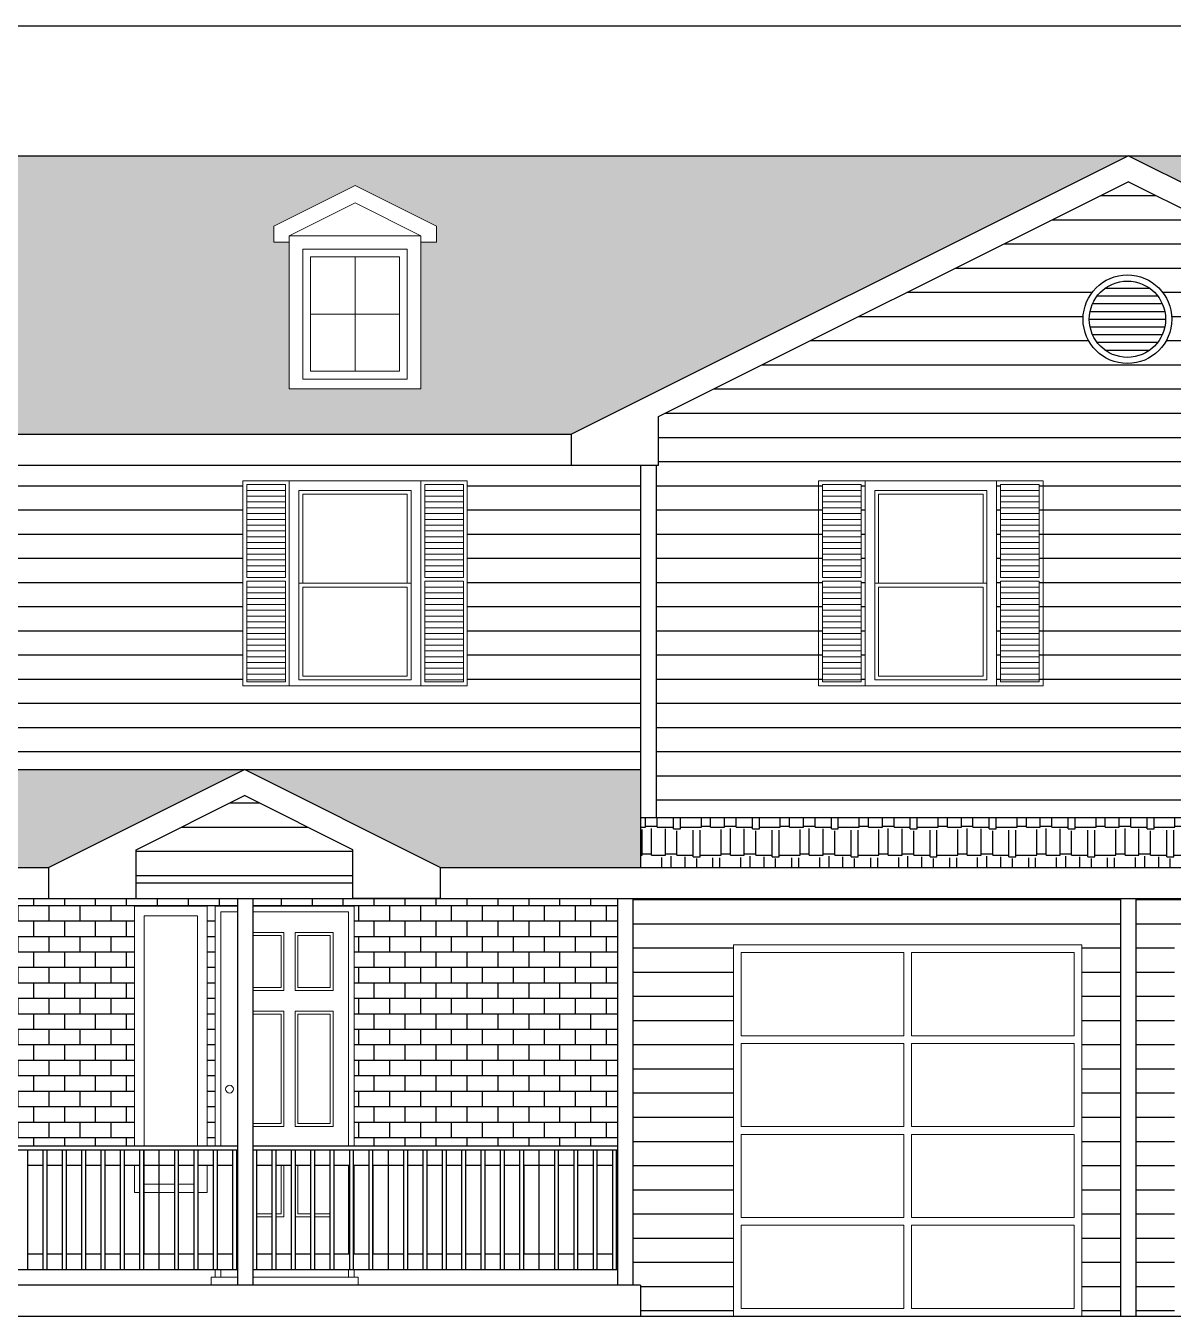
# Model space of a CAD drawing. Header units: inches. Extents: x 26998 to 46838, y -509 to 4343.
# Drawn here: x 35586.9 to 35883.4, y 3394.9 to 3728.5 of the extents above; entities that cross this region are included whole.
import ezdxf

# ---------------------------------------------------------------- set-up
doc = ezdxf.new("R2010")
doc.units = ezdxf.units.IN
doc.header["$LTSCALE"] = 0.5
doc.header["$MEASUREMENT"] = 0
doc.linetypes.add('DASHED', pattern=[0.75, 0.5, -0.25])
doc.layers.add('A-Glaz', color=51, linetype='Continuous', lineweight=25)
doc.layers.add('BUILT-INS', color=13, linetype='Continuous')
doc.layers.add('Title Block', color=7, linetype='Continuous')
pattern_1 = [(180, (23470.096, 2290.0694), (-4e-16, -6.25), [])]
pattern_2 = [(180, (26428.937, 2797.0696), (-4e-16, -6.25), [])]

msp = doc.modelspace()

# ---------------------------------------------------------------- hatches: boundary and pattern name
h = msp.add_hatch()
h.set_pattern_fill('AR-RSHKE', color=15, scale=0.6)
h.set_pattern_definition([(0, (22722.966, 2865.294), (15.3, 7.2), [3.6, -3, 4.2, -1.8, 5.4, -2.4]), (0, (22726.566, 2865.594), (15.3, 7.2), [3, -11.4, 2.4, -3.6]), (0, (22733.766, 2864.844), (15.3, 7.2), [1.8, -18.6]), (90, (22722.966, 2865.294), (-5.1, 7.2), [6.9, -21.9]), (90, (22726.566, 2865.294), (-5.1, 7.2), [6.75, -22.05]), (90, (22729.566, 2865.294), (-5.1, 7.2), [6.3, -22.5]), (90, (22733.766, 2864.844), (-5.1, 7.2), [6.9, -21.9]), (90, (22735.566, 2864.844), (-5.1, 7.2), [6.9, -21.9]), (90, (22740.966, 2865.294), (-5.1, 7.2), [6.6, -22.2])])
h.paths.add_polyline_path([(35871.7883979, 3694.8717102), (35340.9883979, 3694.8717102), (35340.9883979, 3622.8717102), (35727.7883979, 3622.8717102)])
h.paths.add_polyline_path([(35532.9883979, 3672.4993936), (35528.9883979, 3672.4993936), (35528.9883979, 3676.6736059), (35549.9883979, 3687.1736059), (35570.9883979, 3676.6736059), (35570.9883979, 3672.4993936), (35566.9883979, 3672.4993936), (35566.9883979, 3634.6565071), (35532.9883979, 3634.6565071)], flags=16)
h.paths.add_polyline_path([(35536.4883979, 3670.7014699), (35563.4883979, 3670.7014699), (35563.4883979, 3637.1565071), (35536.4883979, 3637.1565071)], flags=0)
h.paths.add_polyline_path([(35538.4883979, 3668.7014699), (35561.4883979, 3668.7014699), (35561.4883979, 3639.1565071), (35538.4883979, 3639.1565071)], flags=0)
h.paths.add_polyline_path([(35448.9883979, 3672.4993936), (35444.9883979, 3672.4993936), (35444.9883979, 3634.6565071), (35410.9883979, 3634.6565071), (35410.9883979, 3672.4993936), (35406.9883979, 3672.4993936), (35406.9883979, 3676.6736059), (35427.9883979, 3687.1736059), (35448.9883979, 3676.6736059)], flags=16)
h.paths.add_polyline_path([(35441.4883979, 3637.1565071), (35414.4883979, 3637.1565071), (35414.4883979, 3670.7014699), (35441.4883979, 3670.7014699)], flags=0)
h.paths.add_polyline_path([(35439.4883979, 3639.1565071), (35416.4883979, 3639.1565071), (35416.4883979, 3668.7014699), (35439.4883979, 3668.7014699)], flags=0)
h.paths.add_polyline_path([(35650.9883979, 3672.4993936), (35650.9883979, 3676.6736059), (35671.9883979, 3687.1736059), (35692.9883979, 3676.6736059), (35692.9883979, 3672.4993936), (35688.9883979, 3672.4993936), (35688.9883979, 3634.6565071), (35654.9883979, 3634.6565071), (35654.9883979, 3672.4993936)], flags=16)
h.paths.add_polyline_path([(35658.4883979, 3670.7014699), (35685.4883979, 3670.7014699), (35685.4883979, 3637.1565071), (35658.4883979, 3637.1565071)], flags=0)
h.paths.add_polyline_path([(35660.4883979, 3668.7014699), (35683.4883979, 3668.7014699), (35683.4883979, 3639.1565071), (35660.4883979, 3639.1565071)], flags=0)
h.paths.add_polyline_path([(36001.7883979, 3694.8717102), (35871.7883979, 3694.8717102), (36001.7883979, 3629.8717102)])
h = msp.add_hatch()
h.set_pattern_fill('ANSI31', color=256, scale=16, angle=135)
h.set_pattern_definition([(180, (22797.3385, -2907.3527), (-2e-16, -2), [])])
h.paths.add_polyline_path([(35881.4444193, 3652.6109594, 1), (35861.735055, 3652.6109594, 1)])
h = msp.add_hatch()
h.set_pattern_fill('AR-RSHKE', color=15, scale=0.6)
h.set_pattern_definition([(0, (23470.096, 2290.0694), (15.3, 7.2), [3.6, -3, 4.2, -1.8, 5.4, -2.4]), (0, (23473.696, 2290.3694), (15.3, 7.2), [3, -11.4, 2.4, -3.6]), (0, (23480.896, 2289.6194), (15.3, 7.2), [1.8, -18.6]), (90, (23470.096, 2290.0694), (-5.1, 7.2), [6.9, -21.9]), (90, (23473.696, 2290.0694), (-5.1, 7.2), [6.75, -22.05]), (90, (23476.696, 2290.0694), (-5.1, 7.2), [6.3, -22.5]), (90, (23480.896, 2289.6194), (-5.1, 7.2), [6.9, -21.9]), (90, (23482.696, 2289.6194), (-5.1, 7.2), [6.9, -21.9]), (90, (23488.096, 2290.0694), (-5.1, 7.2), [6.6, -22.2])])
h.paths.add_polyline_path([(35643.3883979, 3536.1789126), (35344.9883979, 3536.1789126), (35344.9883979, 3510.8717102), (35592.7739932, 3510.8717102)])
h.paths.add_polyline_path([(35745.7883979, 3536.1789126), (35643.3883979, 3536.1789126), (35694.0028026, 3510.8717102), (35745.7883979, 3510.8717102), (35745.7883979, 3523.8053347)])
h = msp.add_hatch()
h.set_pattern_fill('AR-RSHKE', color=15, scale=0.6)
h.set_pattern_definition([(0, (22723.166, 2290.0694), (15.3, 7.2), [3.6, -3, 4.2, -1.8, 5.4, -2.4]), (0, (22726.766, 2290.3694), (15.3, 7.2), [3, -11.4, 2.4, -3.6]), (0, (22733.966, 2289.6194), (15.3, 7.2), [1.8, -18.6]), (90, (22723.166, 2290.0694), (-5.1, 7.2), [6.9, -21.9]), (90, (22726.766, 2290.0694), (-5.1, 7.2), [6.75, -22.05]), (90, (22729.766, 2290.0694), (-5.1, 7.2), [6.3, -22.5]), (90, (22733.966, 2289.6194), (-5.1, 7.2), [6.9, -21.9]), (90, (22735.766, 2289.6194), (-5.1, 7.2), [6.9, -21.9]), (90, (22741.166, 2290.0694), (-5.1, 7.2), [6.6, -22.2])])
h.paths.add_polyline_path([(35997.7883979, 3523.8053347), (35745.7883979, 3523.8053347), (35745.7883979, 3510.8717102), (35997.7883979, 3510.8717102)])
at = {"layer": 'BUILT-INS'}
h = msp.add_hatch(dxfattribs=at)
h.set_pattern_fill('AR-B816', color=256, scale=0.5, style=0)
h.set_pattern_definition([(0, (26428.937, 2797.0696), (0, 4), []), (90, (26428.937, 2797.0696), (-4, 4), [4, -4])])
h.paths.add_polyline_path([(35739.7883979, 3502.8717102), (35645.5883979, 3502.8717102), (35645.5883979, 3500.8717102), (35671.7883979, 3500.8717102), (35671.7883979, 3438.8717102), (35739.7883979, 3438.8717102)])
h.paths.add_polyline_path([(35614.9883979, 3500.8717102), (35633.7883979, 3500.8717102), (35633.7883979, 3438.8717102), (35635.7883979, 3438.8717102), (35635.7883979, 3500.8717102), (35641.5883979, 3500.8717102), (35641.5883979, 3502.8717102), (35547.3883979, 3502.8717102), (35547.3883979, 3500.8717102), (35556.4883979, 3500.8717102), (35556.4883979, 3438.8717102), (35614.9883979, 3438.8717102)])
h.paths.add_polyline_path([(35498.4883979, 3500.8717102), (35510.4883979, 3500.8717102), (35543.3883979, 3500.8717102), (35543.3883979, 3502.8717102), (35449.1883979, 3502.8717102), (35449.1883979, 3500.8717102), (35456.9883979, 3500.8717102), (35456.9883979, 3438.8717102), (35498.4883979, 3438.8717102)])
h.paths.add_polyline_path([(35398.9883979, 3500.8717102), (35410.9883979, 3500.8717102), (35444.9883979, 3500.8717102), (35445.1883979, 3500.8717102), (35445.1883979, 3502.8717102), (35350.9883979, 3502.8717102), (35350.9883979, 3438.8717102), (35398.9883979, 3438.8717102)])
h.paths.add_polyline_path([(35346.9883979, 3502.8717102), (35344.9883979, 3502.8717102), (35344.9883979, 3402.8717102), (35346.9883979, 3402.8717102)])
at = {"layer": 'Title Block', "linetype": 'DASHED'}
h = msp.add_hatch(dxfattribs=at)
h.set_pattern_fill('ANSI31', color=253, scale=50, angle=135)
h.set_pattern_definition(pattern_2)
h.paths.add_polyline_path([(35993.7883979, 3614.8717102), (35993.1596711, 3614.8717102), (35993.1596711, 3627.4778697), (35871.7883979, 3688.1635063), (35750.4171247, 3627.4778697), (35750.4171247, 3614.8717102), (35749.7883979, 3614.8717102), (35749.7883979, 3523.8053347), (35993.7883979, 3523.8053347)])
h.paths.add_polyline_path([(35803.7883979, 3557.8717102), (35803.7883979, 3610.8717102), (35837.7883979, 3610.8717102), (35837.7883979, 3557.8717102)], flags=16)
h.paths.add_polyline_path([(35792.7883979, 3558.8717102), (35792.7883979, 3584.8717102), (35802.7883979, 3584.8717102), (35802.7883979, 3558.8717102)], flags=16)
h.paths.add_polyline_path([(35806.2883979, 3559.3717102), (35806.2883979, 3584.3717102), (35806.2883979, 3608.3717102), (35835.2883979, 3608.3717102), (35835.2883979, 3584.3717102), (35835.2883979, 3559.3717102)], flags=0)
h.paths.add_polyline_path([(35807.2883979, 3560.3717102), (35807.2883979, 3583.3717102), (35834.2883979, 3583.3717102), (35834.2883979, 3560.3717102)], flags=0)
h.paths.add_polyline_path([(35792.7883979, 3585.8717102), (35792.7883979, 3609.8717102), (35802.7883979, 3609.8717102), (35802.7883979, 3585.8717102)], flags=16)
h.paths.add_polyline_path([(35807.2883979, 3584.3717102), (35807.2883979, 3607.3717102), (35834.2883979, 3607.3717102), (35834.2883979, 3584.3717102)], flags=0)
h.paths.add_polyline_path([(35838.7883979, 3558.8717102), (35838.7883979, 3584.8717102), (35848.7883979, 3584.8717102), (35848.7883979, 3558.8717102)], flags=16)
h.paths.add_polyline_path([(35838.7883979, 3585.8717102), (35838.7883979, 3609.8717102), (35848.7883979, 3609.8717102), (35848.7883979, 3585.8717102)], flags=16)
h.paths.add_polyline_path([(35905.7883979, 3557.8717102), (35905.7883979, 3610.8717102), (35939.7883979, 3610.8717102), (35939.7883979, 3557.8717102)], flags=16)
h.paths.add_polyline_path([(35894.7883979, 3558.8717102), (35894.7883979, 3584.8717102), (35904.7883979, 3584.8717102), (35904.7883979, 3558.8717102)], flags=16)
h.paths.add_polyline_path([(35894.7883979, 3585.8717102), (35894.7883979, 3609.8717102), (35904.7883979, 3609.8717102), (35904.7883979, 3585.8717102)], flags=16)
h.paths.add_polyline_path([(35908.2883979, 3559.3717102), (35908.2883979, 3584.3717102), (35908.2883979, 3608.3717102), (35937.2883979, 3608.3717102), (35937.2883979, 3584.3717102), (35937.2883979, 3559.3717102)], flags=0)
h.paths.add_polyline_path([(35909.2883979, 3560.3717102), (35909.2883979, 3583.3717102), (35936.2883979, 3583.3717102), (35936.2883979, 3560.3717102)], flags=0)
h.paths.add_polyline_path([(35860.135055, 3652.6109594, -1), (35883.0444193, 3652.6109594, -1)], flags=16)
h.paths.add_polyline_path([(35861.735055, 3652.6109594, -1), (35881.4444193, 3652.6109594, -1)], flags=0)
h.paths.add_polyline_path([(35909.2883979, 3584.3717102), (35909.2883979, 3607.3717102), (35936.2883979, 3607.3717102), (35936.2883979, 3584.3717102)], flags=0)
h.paths.add_polyline_path([(35940.7883979, 3558.8717102), (35940.7883979, 3584.8717102), (35950.7883979, 3584.8717102), (35950.7883979, 3558.8717102)], flags=16)
h.paths.add_polyline_path([(35940.7883979, 3585.8717102), (35940.7883979, 3609.8717102), (35950.7883979, 3609.8717102), (35950.7883979, 3585.8717102)], flags=16)
h = msp.add_hatch(dxfattribs=at)
h.set_pattern_fill('ANSI31', color=253, scale=50, angle=135)
h.set_pattern_definition(pattern_2)
h.paths.add_polyline_path([(35745.7883979, 3614.8717102), (35727.7883979, 3614.8717102), (35348.9883979, 3614.8717102), (35348.9883979, 3536.1789126), (35745.7883979, 3536.1789126)])
h.paths.add_polyline_path([(35398.9883979, 3610.8717102), (35456.9883979, 3610.8717102), (35456.9883979, 3557.8717102), (35398.9883979, 3557.8717102)], flags=16)
h.paths.add_polyline_path([(35398.9883979, 3610.8717102), (35410.9883979, 3610.8717102), (35444.9883979, 3610.8717102), (35456.9883979, 3610.8717102), (35456.9883979, 3557.8717102), (35444.9883979, 3557.8717102), (35410.9883979, 3557.8717102), (35398.9883979, 3557.8717102)], flags=0)
h.paths.add_polyline_path([(35410.9883979, 3557.8717102), (35410.9883979, 3610.8717102), (35444.9883979, 3610.8717102), (35444.9883979, 3557.8717102)], flags=0)
h.paths.add_polyline_path([(35399.9883979, 3584.8717102), (35409.9883979, 3584.8717102), (35409.9883979, 3558.8717102), (35399.9883979, 3558.8717102)], flags=0)
h.paths.add_polyline_path([(35413.4883979, 3584.3717102), (35413.4883979, 3608.3717102), (35442.4883979, 3608.3717102), (35442.4883979, 3584.3717102), (35442.4883979, 3559.3717102), (35413.4883979, 3559.3717102)], flags=0)
h.paths.add_polyline_path([(35399.9883979, 3585.8717102), (35399.9883979, 3609.8717102), (35409.9883979, 3609.8717102), (35409.9883979, 3585.8717102)], flags=0)
h.paths.add_polyline_path([(35414.4883979, 3560.3717102), (35414.4883979, 3583.3717102), (35441.4883979, 3583.3717102), (35441.4883979, 3560.3717102)], flags=0)
h.paths.add_polyline_path([(35414.4883979, 3584.3717102), (35414.4883979, 3607.3717102), (35441.4883979, 3607.3717102), (35441.4883979, 3584.3717102)], flags=0)
h.paths.add_polyline_path([(35445.9883979, 3584.8717102), (35455.9883979, 3584.8717102), (35455.9883979, 3558.8717102), (35445.9883979, 3558.8717102)], flags=0)
h.paths.add_polyline_path([(35445.9883979, 3585.8717102), (35445.9883979, 3609.8717102), (35455.9883979, 3609.8717102), (35455.9883979, 3585.8717102)], flags=0)
h.paths.add_polyline_path([(35520.9883979, 3610.8717102), (35578.9883979, 3610.8717102), (35578.9883979, 3557.8717102), (35520.9883979, 3557.8717102)], flags=0)
h.paths.add_polyline_path([(35520.9883979, 3610.8717102), (35532.9883979, 3610.8717102), (35566.9883979, 3610.8717102), (35578.9883979, 3610.8717102), (35578.9883979, 3557.8717102), (35566.9883979, 3557.8717102), (35532.9883979, 3557.8717102), (35520.9883979, 3557.8717102)], flags=16)
h.paths.add_polyline_path([(35532.9883979, 3557.8717102), (35532.9883979, 3610.8717102), (35566.9883979, 3610.8717102), (35566.9883979, 3557.8717102)], flags=0)
h.paths.add_polyline_path([(35521.9883979, 3584.8717102), (35531.9883979, 3584.8717102), (35531.9883979, 3558.8717102), (35521.9883979, 3558.8717102)], flags=0)
h.paths.add_polyline_path([(35521.9883979, 3585.8717102), (35521.9883979, 3609.8717102), (35531.9883979, 3609.8717102), (35531.9883979, 3585.8717102)], flags=0)
h.paths.add_polyline_path([(35535.4883979, 3584.3717102), (35535.4883979, 3608.3717102), (35564.4883979, 3608.3717102), (35564.4883979, 3584.3717102), (35564.4883979, 3559.3717102), (35535.4883979, 3559.3717102)], flags=0)
h.paths.add_polyline_path([(35536.4883979, 3560.3717102), (35536.4883979, 3583.3717102), (35563.4883979, 3583.3717102), (35563.4883979, 3560.3717102)], flags=0)
h.paths.add_polyline_path([(35536.4883979, 3584.3717102), (35536.4883979, 3607.3717102), (35563.4883979, 3607.3717102), (35563.4883979, 3584.3717102)], flags=0)
h.paths.add_polyline_path([(35567.9883979, 3584.8717102), (35577.9883979, 3584.8717102), (35577.9883979, 3558.8717102), (35567.9883979, 3558.8717102)], flags=0)
h.paths.add_polyline_path([(35567.9883979, 3585.8717102), (35567.9883979, 3609.8717102), (35577.9883979, 3609.8717102), (35577.9883979, 3585.8717102)], flags=0)
h.paths.add_polyline_path([(35642.9883979, 3610.8717102), (35700.9883979, 3610.8717102), (35700.9883979, 3557.8717102), (35642.9883979, 3557.8717102)], flags=16)
h.paths.add_polyline_path([(35642.9883979, 3610.8717102), (35654.9883979, 3610.8717102), (35688.9883979, 3610.8717102), (35700.9883979, 3610.8717102), (35700.9883979, 3557.8717102), (35688.9883979, 3557.8717102), (35654.9883979, 3557.8717102), (35642.9883979, 3557.8717102)], flags=0)
h.paths.add_polyline_path([(35654.9883979, 3557.8717102), (35654.9883979, 3610.8717102), (35688.9883979, 3610.8717102), (35688.9883979, 3557.8717102)], flags=0)
h.paths.add_polyline_path([(35643.9883979, 3584.8717102), (35653.9883979, 3584.8717102), (35653.9883979, 3558.8717102), (35643.9883979, 3558.8717102)], flags=0)
h.paths.add_polyline_path([(35643.9883979, 3585.8717102), (35643.9883979, 3609.8717102), (35653.9883979, 3609.8717102), (35653.9883979, 3585.8717102)], flags=0)
h.paths.add_polyline_path([(35657.4883979, 3584.3717102), (35657.4883979, 3608.3717102), (35686.4883979, 3608.3717102), (35686.4883979, 3584.3717102), (35686.4883979, 3559.3717102), (35657.4883979, 3559.3717102)], flags=0)
h.paths.add_polyline_path([(35658.4883979, 3560.3717102), (35658.4883979, 3583.3717102), (35685.4883979, 3583.3717102), (35685.4883979, 3560.3717102)], flags=0)
h.paths.add_polyline_path([(35658.4883979, 3584.3717102), (35658.4883979, 3607.3717102), (35685.4883979, 3607.3717102), (35685.4883979, 3584.3717102)], flags=0)
h.paths.add_polyline_path([(35689.9883979, 3584.8717102), (35699.9883979, 3584.8717102), (35699.9883979, 3558.8717102), (35689.9883979, 3558.8717102)], flags=0)
h.paths.add_polyline_path([(35689.9883979, 3585.8717102), (35689.9883979, 3609.8717102), (35699.9883979, 3609.8717102), (35699.9883979, 3585.8717102)], flags=0)
h = msp.add_hatch(dxfattribs=at)
h.set_pattern_fill('ANSI31', color=253, scale=50, angle=135)
h.set_pattern_definition(pattern_1)
h.paths.add_polyline_path([(35671.3740758, 3515.4778697), (35643.3883979, 3529.4707086), (35615.40272, 3515.4778697), (35615.40272, 3506.8717102), (35671.3740758, 3506.8717102)])
h = msp.add_hatch(dxfattribs=at)
h.set_pattern_fill('ANSI31', color=253, scale=50, angle=135)
h.set_pattern_definition(pattern_1)
h.paths.add_polyline_path([(35769.7883979, 3490.8717102), (35859.7883979, 3490.8717102), (35859.7883979, 3394.8717102), (35869.7883979, 3394.8717102), (35869.7883979, 3502.8717102), (35743.7883979, 3502.8717102), (35743.7883979, 3402.8717102), (35745.7883979, 3402.8717102), (35745.7883979, 3394.8717102), (35769.7883979, 3394.8717102)])
h.paths.add_polyline_path([(35991.5765252, 3502.8717102), (35873.7883979, 3502.8717102), (35873.7883979, 3394.8717102), (35883.7883979, 3394.8717102), (35883.7883979, 3490.8717102), (35973.7883979, 3490.8717102), (35973.7883979, 3394.8717102), (35991.5765252, 3394.8717102)])
h.paths.add_polyline_path([(35997.7883979, 3502.8717102), (35995.5765252, 3502.8717102), (35995.5765252, 3394.8717102), (35997.7883979, 3394.8717102)])

# ---------------------------------------------------------------- linework, layer by layer
for p, q in [((34545.883428, 3728.4673022), (36040.5426627, 3728.4673022)), ((35340.9883979, 3694.8717102), (36001.7883979, 3694.8717102)), ((35727.7883979, 3622.8717102), (35871.7883979, 3694.8717102)), ((36015.7883979, 3622.8717102), (35871.7883979, 3694.8717102)), ((35750.4171247, 3627.4778697), (35871.7883979, 3688.1635063)), ((35993.1596711, 3627.4778697), (35871.7883979, 3688.1635063)), ((35750.4171247, 3614.8717102), (35750.4171247, 3627.4778697)), ((35340.9883979, 3622.8717102), (35727.7883979, 3622.8717102)), ((35727.7883979, 3622.8717102), (35727.7883979, 3614.8717102)), ((35340.9883979, 3614.8717102), (35745.7883979, 3614.8717102)), ((35727.7883979, 3614.8717102), (35750.4171247, 3614.8717102)), ((35745.7883979, 3614.8717102), (35745.7883979, 3523.8053347)), ((35749.7883979, 3614.8717102), (35749.7883979, 3523.8053347)), ((35344.9883979, 3536.1789126), (35745.7883979, 3536.1789126)), ((35592.7739932, 3510.8717102), (35643.3883979, 3536.1789126)), ((35694.0028026, 3510.8717102), (35643.3883979, 3536.1789126)), ((35615.40272, 3515.4778697), (35643.3883979, 3529.4707086)), ((35671.3740758, 3515.4778697), (35643.3883979, 3529.4707086)), ((35745.7883979, 3523.8053347), (35997.7883979, 3523.8053347)), ((35745.7883979, 3523.8053347), (35745.7883979, 3510.8717102)), ((35615.40272, 3502.8717102), (35615.40272, 3515.4778697)), ((35671.3740758, 3502.8717102), (35671.3740758, 3515.4778697)), ((35344.9883979, 3510.8717102), (35592.7739932, 3510.8717102)), ((35592.7739932, 3510.8717102), (35592.7739932, 3502.8717102)), ((35694.0028026, 3510.8717102), (35997.7883979, 3510.8717102)), ((35694.0028026, 3510.8717102), (35694.0028026, 3502.8717102)), ((35615.40272, 3506.8717102), (35671.3740758, 3506.8717102)), ((35344.9883979, 3502.8717102), (35997.7883979, 3502.8717102)), ((35592.7739932, 3502.8717102), (35615.40272, 3502.8717102)), ((35641.5883979, 3502.8717102), (35641.5883979, 3402.8717102)), ((35645.5883979, 3502.8717102), (35645.5883979, 3402.8717102)), ((35694.0028026, 3502.8717102), (35671.3740758, 3502.8717102)), ((35739.7883979, 3502.8717102), (35739.7883979, 3402.8717102)), ((35743.7883979, 3502.8717102), (35743.7883979, 3402.8717102)), ((35869.7883979, 3502.8717102), (35869.7883979, 3394.8717102)), ((35873.7883979, 3502.8717102), (35873.7883979, 3394.8717102)), ((35547.3883979, 3438.8717102), (35641.5883979, 3438.8717102)), ((35547.3883979, 3437.8717102), (35641.5883979, 3437.8717102)), ((35587.3883979, 3406.8717102), (35587.3883979, 3437.8717102)), ((35591.3883979, 3406.8717102), (35591.3883979, 3437.8717102)), ((35592.3883979, 3406.8717102), (35592.3883979, 3437.8717102)), ((35596.3883979, 3406.8717102), (35596.3883979, 3437.8717102)), ((35597.3883979, 3406.8717102), (35597.3883979, 3437.8717102)), ((35601.3883979, 3406.8717102), (35601.3883979, 3437.8717102)), ((35602.3883979, 3406.8717102), (35602.3883979, 3437.8717102)), ((35606.3883979, 3406.8717102), (35606.3883979, 3437.8717102)), ((35607.3883979, 3406.8717102), (35607.3883979, 3437.8717102)), ((35611.3883979, 3406.8717102), (35611.3883979, 3437.8717102)), ((35612.3883979, 3406.8717102), (35612.3883979, 3437.8717102)), ((35616.3883979, 3406.8717102), (35616.3883979, 3437.8717102)), ((35617.3883979, 3406.8717102), (35617.3883979, 3437.8717102)), ((35621.3883979, 3406.8717102), (35621.3883979, 3437.8717102)), ((35625.3883979, 3406.8717102), (35625.3883979, 3437.8717102)), ((35626.3883979, 3406.8717102), (35626.3883979, 3437.8717102)), ((35630.3883979, 3406.8717102), (35630.3883979, 3437.8717102)), ((35631.3883979, 3406.8717102), (35631.3883979, 3437.8717102)), ((35635.3883979, 3406.8717102), (35635.3883979, 3437.8717102)), ((35636.3883979, 3406.8717102), (35636.3883979, 3437.8717102)), ((35640.3883979, 3406.8717102), (35640.3883979, 3437.8717102)), ((35641.3883979, 3406.8717102), (35641.3883979, 3437.8717102)), ((35645.5883979, 3438.8717102), (35739.7883979, 3438.8717102)), ((35645.5883979, 3437.8717102), (35739.7883979, 3437.8717102)), ((35646.5883979, 3406.8717102), (35646.5883979, 3437.8717102)), ((35650.5883979, 3406.8717102), (35650.5883979, 3437.8717102)), ((35651.5883979, 3406.8717102), (35651.5883979, 3437.8717102)), ((35655.5883979, 3406.8717102), (35655.5883979, 3437.8717102)), ((35656.5883979, 3406.8717102), (35656.5883979, 3437.8717102)), ((35660.5883979, 3406.8717102), (35660.5883979, 3437.8717102)), ((35661.5883979, 3406.8717102), (35661.5883979, 3437.8717102)), ((35665.5883979, 3406.8717102), (35665.5883979, 3437.8717102)), ((35666.5883979, 3406.8717102), (35666.5883979, 3437.8717102)), ((35670.5883979, 3406.8717102), (35670.5883979, 3437.8717102)), ((35671.5883979, 3406.8717102), (35671.5883979, 3437.8717102)), ((35675.5883979, 3406.8717102), (35675.5883979, 3437.8717102)), ((35676.5883979, 3406.8717102), (35676.5883979, 3437.8717102)), ((35680.5883979, 3406.8717102), (35680.5883979, 3437.8717102)), ((35684.5883979, 3406.8717102), (35684.5883979, 3437.8717102)), ((35685.5883979, 3406.8717102), (35685.5883979, 3437.8717102)), ((35689.5883979, 3406.8717102), (35689.5883979, 3437.8717102)), ((35690.5883979, 3406.8717102), (35690.5883979, 3437.8717102)), ((35694.5883979, 3406.8717102), (35694.5883979, 3437.8717102)), ((35695.5883979, 3406.8717102), (35695.5883979, 3437.8717102)), ((35699.5883979, 3406.8717102), (35699.5883979, 3437.8717102)), ((35700.5883979, 3406.8717102), (35700.5883979, 3437.8717102)), ((35704.5883979, 3406.8717102), (35704.5883979, 3437.8717102)), ((35705.5883979, 3406.8717102), (35705.5883979, 3437.8717102)), ((35709.5883979, 3406.8717102), (35709.5883979, 3437.8717102)), ((35710.5883979, 3406.8717102), (35710.5883979, 3437.8717102)), ((35714.5883979, 3406.8717102), (35714.5883979, 3437.8717102)), ((35715.5883979, 3406.8717102), (35715.5883979, 3437.8717102)), ((35719.5883979, 3406.8717102), (35719.5883979, 3437.8717102)), ((35723.5883979, 3406.8717102), (35723.5883979, 3437.8717102)), ((35724.5883979, 3406.8717102), (35724.5883979, 3437.8717102)), ((35728.5883979, 3406.8717102), (35728.5883979, 3437.8717102)), ((35729.5883979, 3406.8717102), (35729.5883979, 3437.8717102)), ((35733.5883979, 3406.8717102), (35733.5883979, 3437.8717102)), ((35734.5883979, 3406.8717102), (35734.5883979, 3437.8717102)), ((35738.5883979, 3406.8717102), (35738.5883979, 3437.8717102)), ((35739.5883979, 3406.8717102), (35739.5883979, 3437.8717102)), ((35591.3883979, 3433.8717102), (35587.3883979, 3433.8717102)), ((35596.3883979, 3433.8717102), (35592.3883979, 3433.8717102)), ((35601.3883979, 3433.8717102), (35597.3883979, 3433.8717102)), ((35606.3883979, 3433.8717102), (35602.3883979, 3433.8717102)), ((35611.3883979, 3433.8717102), (35607.3883979, 3433.8717102)), ((35616.3883979, 3433.8717102), (35612.3883979, 3433.8717102)), ((35621.3883979, 3433.8717102), (35617.3883979, 3433.8717102)), ((35625.3883979, 3433.8717102), (35621.3883979, 3433.8717102)), ((35630.3883979, 3433.8717102), (35626.3883979, 3433.8717102)), ((35635.3883979, 3433.8717102), (35631.3883979, 3433.8717102)), ((35640.3883979, 3433.8717102), (35636.3883979, 3433.8717102)), ((35650.5883979, 3433.8717102), (35646.5883979, 3433.8717102)), ((35655.5883979, 3433.8717102), (35651.5883979, 3433.8717102)), ((35660.5883979, 3433.8717102), (35656.5883979, 3433.8717102)), ((35665.5883979, 3433.8717102), (35661.5883979, 3433.8717102)), ((35670.5883979, 3433.8717102), (35666.5883979, 3433.8717102)), ((35675.5883979, 3433.8717102), (35671.5883979, 3433.8717102)), ((35680.5883979, 3433.8717102), (35676.5883979, 3433.8717102)), ((35684.5883979, 3433.8717102), (35680.5883979, 3433.8717102)), ((35689.5883979, 3433.8717102), (35685.5883979, 3433.8717102)), ((35694.5883979, 3433.8717102), (35690.5883979, 3433.8717102)), ((35699.5883979, 3433.8717102), (35695.5883979, 3433.8717102)), ((35704.5883979, 3433.8717102), (35700.5883979, 3433.8717102)), ((35709.5883979, 3433.8717102), (35705.5883979, 3433.8717102)), ((35714.5883979, 3433.8717102), (35710.5883979, 3433.8717102)), ((35719.5883979, 3433.8717102), (35715.5883979, 3433.8717102)), ((35723.5883979, 3433.8717102), (35719.5883979, 3433.8717102)), ((35728.5883979, 3433.8717102), (35724.5883979, 3433.8717102)), ((35733.5883979, 3433.8717102), (35729.5883979, 3433.8717102)), ((35738.5883979, 3433.8717102), (35734.5883979, 3433.8717102)), ((35591.3883979, 3410.8717102), (35587.3883979, 3410.8717102)), ((35596.3883979, 3410.8717102), (35592.3883979, 3410.8717102)), ((35601.3883979, 3410.8717102), (35597.3883979, 3410.8717102)), ((35606.3883979, 3410.8717102), (35602.3883979, 3410.8717102)), ((35611.3883979, 3410.8717102), (35607.3883979, 3410.8717102)), ((35616.3883979, 3410.8717102), (35612.3883979, 3410.8717102)), ((35621.3883979, 3410.8717102), (35617.3883979, 3410.8717102)), ((35625.3883979, 3410.8717102), (35621.3883979, 3410.8717102)), ((35630.3883979, 3410.8717102), (35626.3883979, 3410.8717102)), ((35635.3883979, 3410.8717102), (35631.3883979, 3410.8717102)), ((35640.3883979, 3410.8717102), (35636.3883979, 3410.8717102)), ((35650.5883979, 3410.8717102), (35646.5883979, 3410.8717102)), ((35655.5883979, 3410.8717102), (35651.5883979, 3410.8717102)), ((35660.5883979, 3410.8717102), (35656.5883979, 3410.8717102)), ((35665.5883979, 3410.8717102), (35661.5883979, 3410.8717102)), ((35670.5883979, 3410.8717102), (35666.5883979, 3410.8717102)), ((35675.5883979, 3410.8717102), (35671.5883979, 3410.8717102)), ((35680.5883979, 3410.8717102), (35676.5883979, 3410.8717102)), ((35684.5883979, 3410.8717102), (35680.5883979, 3410.8717102)), ((35689.5883979, 3410.8717102), (35685.5883979, 3410.8717102)), ((35694.5883979, 3410.8717102), (35690.5883979, 3410.8717102)), ((35699.5883979, 3410.8717102), (35695.5883979, 3410.8717102)), ((35704.5883979, 3410.8717102), (35700.5883979, 3410.8717102)), ((35709.5883979, 3410.8717102), (35705.5883979, 3410.8717102)), ((35714.5883979, 3410.8717102), (35710.5883979, 3410.8717102)), ((35719.5883979, 3410.8717102), (35715.5883979, 3410.8717102)), ((35723.5883979, 3410.8717102), (35719.5883979, 3410.8717102)), ((35728.5883979, 3410.8717102), (35724.5883979, 3410.8717102)), ((35733.5883979, 3410.8717102), (35729.5883979, 3410.8717102)), ((35738.5883979, 3410.8717102), (35734.5883979, 3410.8717102)), ((35641.5883979, 3406.8717102), (35547.3883979, 3406.8717102)), ((35739.7883979, 3406.8717102), (35645.5883979, 3406.8717102)), ((35745.7883979, 3402.8717102), (35344.9883979, 3402.8717102)), ((35745.7883979, 3402.8717102), (35745.7883979, 3394.8717102)), ((35318.2148182, 3394.8717102), (36024.4088944, 3394.8717102))]:
    msp.add_line(p, q)
for radius in [11.4546822, 9.8546822]:
    msp.add_circle((35871.5897371, 3652.6109594), radius)
at = {"layer": 'A-Glaz', "lineweight": 9}
for p, q in [((35650.9883979, 3676.6736059), (35671.9883979, 3687.1736059)), ((35692.9883979, 3676.6736059), (35671.9883979, 3687.1736059)), ((35654.9883979, 3674.2014699), (35671.9883979, 3682.7014699)), ((35688.9883979, 3674.2014699), (35671.9883979, 3682.7014699)), ((35650.9883979, 3672.4993936), (35650.9883979, 3676.6736059)), ((35692.9883979, 3676.6736059), (35692.9883979, 3672.4993936)), ((35654.9883979, 3634.6565071), (35654.9883979, 3674.2014699)), ((35654.9883979, 3674.2014699), (35688.9883979, 3674.2014699)), ((35688.9883979, 3674.2014699), (35688.9883979, 3634.6565071)), ((35650.9883979, 3672.4993936), (35654.9883979, 3672.4993936)), ((35658.4883979, 3670.7014699), (35658.4883979, 3637.1565071)), ((35658.4883979, 3670.7014699), (35685.4883979, 3670.7014699)), ((35685.4883979, 3670.7014699), (35685.4883979, 3637.1565071)), ((35688.9883979, 3672.4993936), (35692.9883979, 3672.4993936)), ((35660.4883979, 3668.7014699), (35660.4883979, 3639.1565071)), ((35660.4883979, 3668.7014699), (35683.4883979, 3668.7014699)), ((35671.9883979, 3668.7014699), (35671.9883979, 3639.1565071)), ((35683.4883979, 3668.7014699), (35683.4883979, 3639.1565071)), ((35660.4883979, 3653.9289885), (35683.4883979, 3653.9289885)), ((35658.4883979, 3637.1565071), (35685.4883979, 3637.1565071)), ((35660.4883979, 3639.1565071), (35683.4883979, 3639.1565071)), ((35654.9883979, 3634.6565071), (35688.9883979, 3634.6565071)), ((35642.9883979, 3610.8717102), (35642.9883979, 3557.8717102)), ((35642.9883979, 3557.8717102), (35642.9883979, 3610.8717102)), ((35654.9883979, 3610.8717102), (35642.9883979, 3610.8717102)), ((35642.9883979, 3610.8717102), (35700.9883979, 3610.8717102)), ((35642.9883979, 3557.8717102), (35642.9883979, 3610.8717102)), ((35653.9883979, 3609.8717102), (35643.9883979, 3609.8717102)), ((35643.9883979, 3609.8717102), (35643.9883979, 3585.8717102)), ((35653.9883979, 3609.8717102), (35653.9883979, 3585.8717102)), ((35688.9883979, 3610.8717102), (35654.9883979, 3610.8717102)), ((35654.9883979, 3610.8717102), (35688.9883979, 3610.8717102)), ((35654.9883979, 3610.8717102), (35688.9883979, 3610.8717102)), ((35654.9883979, 3557.8717102), (35654.9883979, 3610.8717102)), ((35688.9883979, 3610.8717102), (35688.9883979, 3557.8717102)), ((35688.9883979, 3610.8717102), (35700.9883979, 3610.8717102)), ((35689.9883979, 3609.8717102), (35689.9883979, 3585.8717102)), ((35689.9883979, 3609.8717102), (35699.9883979, 3609.8717102)), ((35699.9883979, 3609.8717102), (35699.9883979, 3585.8717102)), ((35700.9883979, 3610.8717102), (35700.9883979, 3557.8717102)), ((35700.9883979, 3557.8717102), (35700.9883979, 3610.8717102)), ((35700.9883979, 3610.8717102), (35700.9883979, 3557.8717102)), ((35791.7883979, 3610.8717102), (35791.7883979, 3557.8717102)), ((35791.7883979, 3557.8717102), (35791.7883979, 3610.8717102)), ((35803.7883979, 3610.8717102), (35791.7883979, 3610.8717102)), ((35791.7883979, 3610.8717102), (35849.7883979, 3610.8717102)), ((35791.7883979, 3557.8717102), (35791.7883979, 3610.8717102)), ((35791.7883979, 3610.8717102), (35791.7883979, 3557.8717102)), ((35802.7883979, 3609.8717102), (35792.7883979, 3609.8717102)), ((35792.7883979, 3609.8717102), (35792.7883979, 3585.8717102)), ((35802.7883979, 3609.8717102), (35802.7883979, 3585.8717102)), ((35837.7883979, 3610.8717102), (35803.7883979, 3610.8717102)), ((35803.7883979, 3610.8717102), (35837.7883979, 3610.8717102)), ((35803.7883979, 3610.8717102), (35837.7883979, 3610.8717102)), ((35803.7883979, 3557.8717102), (35803.7883979, 3610.8717102)), ((35837.7883979, 3610.8717102), (35837.7883979, 3557.8717102)), ((35837.7883979, 3610.8717102), (35849.7883979, 3610.8717102)), ((35838.7883979, 3609.8717102), (35838.7883979, 3585.8717102)), ((35838.7883979, 3609.8717102), (35848.7883979, 3609.8717102)), ((35848.7883979, 3609.8717102), (35848.7883979, 3585.8717102)), ((35849.7883979, 3610.8717102), (35849.7883979, 3557.8717102)), ((35849.7883979, 3557.8717102), (35849.7883979, 3610.8717102)), ((35849.7883979, 3610.8717102), (35849.7883979, 3557.8717102)), ((35653.9883979, 3608.3717102), (35643.9883979, 3608.3717102)), ((35653.9883979, 3606.8717102), (35643.9883979, 3606.8717102)), ((35686.4883979, 3608.3717102), (35657.4883979, 3608.3717102)), ((35657.4883979, 3584.3717102), (35657.4883979, 3608.3717102)), ((35658.4883979, 3607.3717102), (35658.4883979, 3584.3717102)), ((35658.4883979, 3607.3717102), (35685.4883979, 3607.3717102)), ((35685.4883979, 3607.3717102), (35685.4883979, 3584.3717102)), ((35686.4883979, 3584.3717102), (35686.4883979, 3608.3717102)), ((35689.9883979, 3608.3717102), (35699.9883979, 3608.3717102)), ((35689.9883979, 3606.8717102), (35699.9883979, 3606.8717102)), ((35802.7883979, 3608.3717102), (35792.7883979, 3608.3717102)), ((35802.7883979, 3606.8717102), (35792.7883979, 3606.8717102)), ((35835.2883979, 3608.3717102), (35806.2883979, 3608.3717102)), ((35806.2883979, 3584.3717102), (35806.2883979, 3608.3717102)), ((35807.2883979, 3607.3717102), (35807.2883979, 3584.3717102)), ((35807.2883979, 3607.3717102), (35834.2883979, 3607.3717102)), ((35834.2883979, 3607.3717102), (35834.2883979, 3584.3717102)), ((35835.2883979, 3584.3717102), (35835.2883979, 3608.3717102)), ((35838.7883979, 3608.3717102), (35848.7883979, 3608.3717102)), ((35838.7883979, 3606.8717102), (35848.7883979, 3606.8717102)), ((35653.9883979, 3605.3717102), (35643.9883979, 3605.3717102)), ((35653.9883979, 3603.8717102), (35643.9883979, 3603.8717102)), ((35689.9883979, 3605.3717102), (35699.9883979, 3605.3717102)), ((35689.9883979, 3603.8717102), (35699.9883979, 3603.8717102)), ((35802.7883979, 3605.3717102), (35792.7883979, 3605.3717102)), ((35802.7883979, 3603.8717102), (35792.7883979, 3603.8717102)), ((35838.7883979, 3605.3717102), (35848.7883979, 3605.3717102)), ((35838.7883979, 3603.8717102), (35848.7883979, 3603.8717102)), ((35653.9883979, 3602.3717102), (35643.9883979, 3602.3717102)), ((35653.9883979, 3600.8717102), (35643.9883979, 3600.8717102)), ((35689.9883979, 3602.3717102), (35699.9883979, 3602.3717102)), ((35689.9883979, 3600.8717102), (35699.9883979, 3600.8717102)), ((35802.7883979, 3602.3717102), (35792.7883979, 3602.3717102)), ((35802.7883979, 3600.8717102), (35792.7883979, 3600.8717102)), ((35838.7883979, 3602.3717102), (35848.7883979, 3602.3717102)), ((35838.7883979, 3600.8717102), (35848.7883979, 3600.8717102)), ((35653.9883979, 3599.3717102), (35643.9883979, 3599.3717102)), ((35653.9883979, 3597.8717102), (35643.9883979, 3597.8717102)), ((35653.9883979, 3596.3717102), (35643.9883979, 3596.3717102)), ((35689.9883979, 3599.3717102), (35699.9883979, 3599.3717102)), ((35689.9883979, 3597.8717102), (35699.9883979, 3597.8717102)), ((35689.9883979, 3596.3717102), (35699.9883979, 3596.3717102)), ((35802.7883979, 3599.3717102), (35792.7883979, 3599.3717102)), ((35802.7883979, 3597.8717102), (35792.7883979, 3597.8717102)), ((35802.7883979, 3596.3717102), (35792.7883979, 3596.3717102)), ((35838.7883979, 3599.3717102), (35848.7883979, 3599.3717102)), ((35838.7883979, 3597.8717102), (35848.7883979, 3597.8717102)), ((35838.7883979, 3596.3717102), (35848.7883979, 3596.3717102)), ((35653.9883979, 3594.8717102), (35643.9883979, 3594.8717102)), ((35653.9883979, 3593.3717102), (35643.9883979, 3593.3717102)), ((35689.9883979, 3594.8717102), (35699.9883979, 3594.8717102)), ((35689.9883979, 3593.3717102), (35699.9883979, 3593.3717102)), ((35802.7883979, 3594.8717102), (35792.7883979, 3594.8717102)), ((35802.7883979, 3593.3717102), (35792.7883979, 3593.3717102)), ((35838.7883979, 3594.8717102), (35848.7883979, 3594.8717102)), ((35838.7883979, 3593.3717102), (35848.7883979, 3593.3717102)), ((35653.9883979, 3591.8717102), (35643.9883979, 3591.8717102)), ((35653.9883979, 3590.3717102), (35643.9883979, 3590.3717102)), ((35689.9883979, 3591.8717102), (35699.9883979, 3591.8717102)), ((35689.9883979, 3590.3717102), (35699.9883979, 3590.3717102)), ((35802.7883979, 3591.8717102), (35792.7883979, 3591.8717102)), ((35802.7883979, 3590.3717102), (35792.7883979, 3590.3717102)), ((35838.7883979, 3591.8717102), (35848.7883979, 3591.8717102)), ((35838.7883979, 3590.3717102), (35848.7883979, 3590.3717102)), ((35653.9883979, 3588.8717102), (35643.9883979, 3588.8717102)), ((35653.9883979, 3587.3717102), (35643.9883979, 3587.3717102)), ((35689.9883979, 3588.8717102), (35699.9883979, 3588.8717102)), ((35689.9883979, 3587.3717102), (35699.9883979, 3587.3717102)), ((35802.7883979, 3588.8717102), (35792.7883979, 3588.8717102)), ((35802.7883979, 3587.3717102), (35792.7883979, 3587.3717102)), ((35838.7883979, 3588.8717102), (35848.7883979, 3588.8717102)), ((35838.7883979, 3587.3717102), (35848.7883979, 3587.3717102)), ((35643.9883979, 3585.8717102), (35653.9883979, 3585.8717102)), ((35643.9883979, 3584.8717102), (35653.9883979, 3584.8717102)), ((35643.9883979, 3584.8717102), (35643.9883979, 3558.8717102)), ((35653.9883979, 3583.3717102), (35643.9883979, 3583.3717102)), ((35653.9883979, 3584.8717102), (35653.9883979, 3558.8717102)), ((35657.4883979, 3584.3717102), (35657.4883979, 3559.3717102)), ((35657.4883979, 3584.3717102), (35686.4883979, 3584.3717102)), ((35658.4883979, 3583.3717102), (35658.4883979, 3560.3717102)), ((35658.4883979, 3583.3717102), (35685.4883979, 3583.3717102)), ((35685.4883979, 3560.3717102), (35685.4883979, 3583.3717102)), ((35686.4883979, 3559.3717102), (35686.4883979, 3584.3717102)), ((35699.9883979, 3585.8717102), (35689.9883979, 3585.8717102)), ((35689.9883979, 3584.8717102), (35689.9883979, 3558.8717102)), ((35699.9883979, 3584.8717102), (35689.9883979, 3584.8717102)), ((35689.9883979, 3583.3717102), (35699.9883979, 3583.3717102)), ((35699.9883979, 3584.8717102), (35699.9883979, 3558.8717102)), ((35792.7883979, 3585.8717102), (35802.7883979, 3585.8717102)), ((35792.7883979, 3584.8717102), (35802.7883979, 3584.8717102)), ((35792.7883979, 3584.8717102), (35792.7883979, 3558.8717102)), ((35802.7883979, 3583.3717102), (35792.7883979, 3583.3717102)), ((35802.7883979, 3584.8717102), (35802.7883979, 3558.8717102)), ((35806.2883979, 3584.3717102), (35806.2883979, 3559.3717102)), ((35806.2883979, 3584.3717102), (35835.2883979, 3584.3717102)), ((35807.2883979, 3583.3717102), (35807.2883979, 3560.3717102)), ((35807.2883979, 3583.3717102), (35834.2883979, 3583.3717102)), ((35834.2883979, 3560.3717102), (35834.2883979, 3583.3717102)), ((35835.2883979, 3559.3717102), (35835.2883979, 3584.3717102)), ((35848.7883979, 3585.8717102), (35838.7883979, 3585.8717102)), ((35838.7883979, 3584.8717102), (35838.7883979, 3558.8717102)), ((35848.7883979, 3584.8717102), (35838.7883979, 3584.8717102)), ((35838.7883979, 3583.3717102), (35848.7883979, 3583.3717102)), ((35848.7883979, 3584.8717102), (35848.7883979, 3558.8717102)), ((35653.9883979, 3581.8717102), (35643.9883979, 3581.8717102)), ((35653.9883979, 3580.3717102), (35643.9883979, 3580.3717102)), ((35689.9883979, 3581.8717102), (35699.9883979, 3581.8717102)), ((35689.9883979, 3580.3717102), (35699.9883979, 3580.3717102)), ((35802.7883979, 3581.8717102), (35792.7883979, 3581.8717102)), ((35802.7883979, 3580.3717102), (35792.7883979, 3580.3717102)), ((35838.7883979, 3581.8717102), (35848.7883979, 3581.8717102)), ((35838.7883979, 3580.3717102), (35848.7883979, 3580.3717102)), ((35653.9883979, 3578.8717102), (35643.9883979, 3578.8717102)), ((35653.9883979, 3577.3717102), (35643.9883979, 3577.3717102)), ((35689.9883979, 3578.8717102), (35699.9883979, 3578.8717102)), ((35689.9883979, 3577.3717102), (35699.9883979, 3577.3717102)), ((35802.7883979, 3578.8717102), (35792.7883979, 3578.8717102)), ((35802.7883979, 3577.3717102), (35792.7883979, 3577.3717102)), ((35838.7883979, 3578.8717102), (35848.7883979, 3578.8717102)), ((35838.7883979, 3577.3717102), (35848.7883979, 3577.3717102)), ((35653.9883979, 3575.8717102), (35643.9883979, 3575.8717102)), ((35653.9883979, 3574.3717102), (35643.9883979, 3574.3717102)), ((35653.9883979, 3572.8717102), (35643.9883979, 3572.8717102)), ((35689.9883979, 3575.8717102), (35699.9883979, 3575.8717102)), ((35689.9883979, 3574.3717102), (35699.9883979, 3574.3717102)), ((35689.9883979, 3572.8717102), (35699.9883979, 3572.8717102)), ((35802.7883979, 3575.8717102), (35792.7883979, 3575.8717102)), ((35802.7883979, 3574.3717102), (35792.7883979, 3574.3717102)), ((35802.7883979, 3572.8717102), (35792.7883979, 3572.8717102)), ((35838.7883979, 3575.8717102), (35848.7883979, 3575.8717102)), ((35838.7883979, 3574.3717102), (35848.7883979, 3574.3717102)), ((35838.7883979, 3572.8717102), (35848.7883979, 3572.8717102)), ((35653.9883979, 3571.3717102), (35643.9883979, 3571.3717102)), ((35653.9883979, 3569.8717102), (35643.9883979, 3569.8717102)), ((35689.9883979, 3571.3717102), (35699.9883979, 3571.3717102)), ((35689.9883979, 3569.8717102), (35699.9883979, 3569.8717102)), ((35802.7883979, 3571.3717102), (35792.7883979, 3571.3717102)), ((35802.7883979, 3569.8717102), (35792.7883979, 3569.8717102)), ((35838.7883979, 3571.3717102), (35848.7883979, 3571.3717102)), ((35838.7883979, 3569.8717102), (35848.7883979, 3569.8717102)), ((35653.9883979, 3568.3717102), (35643.9883979, 3568.3717102)), ((35653.9883979, 3566.8717102), (35643.9883979, 3566.8717102)), ((35689.9883979, 3568.3717102), (35699.9883979, 3568.3717102)), ((35689.9883979, 3566.8717102), (35699.9883979, 3566.8717102)), ((35802.7883979, 3568.3717102), (35792.7883979, 3568.3717102)), ((35802.7883979, 3566.8717102), (35792.7883979, 3566.8717102)), ((35838.7883979, 3568.3717102), (35848.7883979, 3568.3717102)), ((35838.7883979, 3566.8717102), (35848.7883979, 3566.8717102)), ((35653.9883979, 3565.3717102), (35643.9883979, 3565.3717102)), ((35653.9883979, 3563.8717102), (35643.9883979, 3563.8717102)), ((35689.9883979, 3565.3717102), (35699.9883979, 3565.3717102)), ((35689.9883979, 3563.8717102), (35699.9883979, 3563.8717102)), ((35802.7883979, 3565.3717102), (35792.7883979, 3565.3717102)), ((35802.7883979, 3563.8717102), (35792.7883979, 3563.8717102)), ((35838.7883979, 3565.3717102), (35848.7883979, 3565.3717102)), ((35838.7883979, 3563.8717102), (35848.7883979, 3563.8717102)), ((35653.9883979, 3562.3717102), (35643.9883979, 3562.3717102)), ((35653.9883979, 3560.8717102), (35643.9883979, 3560.8717102)), ((35658.4883979, 3560.3717102), (35685.4883979, 3560.3717102)), ((35689.9883979, 3562.3717102), (35699.9883979, 3562.3717102)), ((35689.9883979, 3560.8717102), (35699.9883979, 3560.8717102)), ((35802.7883979, 3562.3717102), (35792.7883979, 3562.3717102)), ((35802.7883979, 3560.8717102), (35792.7883979, 3560.8717102)), ((35807.2883979, 3560.3717102), (35834.2883979, 3560.3717102)), ((35838.7883979, 3562.3717102), (35848.7883979, 3562.3717102)), ((35838.7883979, 3560.8717102), (35848.7883979, 3560.8717102)), ((35654.9883979, 3557.8717102), (35642.9883979, 3557.8717102)), ((35654.9883979, 3557.8717102), (35642.9883979, 3557.8717102)), ((35700.9883979, 3557.8717102), (35642.9883979, 3557.8717102)), ((35653.9883979, 3559.3717102), (35643.9883979, 3559.3717102)), ((35653.9883979, 3558.8717102), (35643.9883979, 3558.8717102)), ((35654.9883979, 3557.8717102), (35688.9883979, 3557.8717102)), ((35688.9883979, 3557.8717102), (35654.9883979, 3557.8717102)), ((35654.9883979, 3557.8717102), (35688.9883979, 3557.8717102)), ((35688.9883979, 3557.8717102), (35654.9883979, 3557.8717102)), ((35657.4883979, 3559.3717102), (35686.4883979, 3559.3717102)), ((35688.9883979, 3557.8717102), (35700.9883979, 3557.8717102)), ((35688.9883979, 3557.8717102), (35700.9883979, 3557.8717102)), ((35689.9883979, 3559.3717102), (35699.9883979, 3559.3717102)), ((35689.9883979, 3558.8717102), (35699.9883979, 3558.8717102)), ((35803.7883979, 3557.8717102), (35791.7883979, 3557.8717102)), ((35803.7883979, 3557.8717102), (35791.7883979, 3557.8717102)), ((35849.7883979, 3557.8717102), (35791.7883979, 3557.8717102)), ((35802.7883979, 3559.3717102), (35792.7883979, 3559.3717102)), ((35802.7883979, 3558.8717102), (35792.7883979, 3558.8717102)), ((35803.7883979, 3557.8717102), (35837.7883979, 3557.8717102)), ((35837.7883979, 3557.8717102), (35803.7883979, 3557.8717102)), ((35803.7883979, 3557.8717102), (35837.7883979, 3557.8717102)), ((35837.7883979, 3557.8717102), (35803.7883979, 3557.8717102)), ((35806.2883979, 3559.3717102), (35835.2883979, 3559.3717102)), ((35837.7883979, 3557.8717102), (35849.7883979, 3557.8717102)), ((35837.7883979, 3557.8717102), (35849.7883979, 3557.8717102)), ((35838.7883979, 3559.3717102), (35848.7883979, 3559.3717102)), ((35838.7883979, 3558.8717102), (35848.7883979, 3558.8717102)), ((35614.9883979, 3500.8717102), (35614.9883979, 3438.8717102)), ((35633.7883979, 3500.8717102), (35614.9883979, 3500.8717102)), ((35614.9883979, 3500.8717102), (35633.7883979, 3500.8717102)), ((35614.9883979, 3500.8717102), (35633.7883979, 3500.8717102)), ((35633.7883979, 3500.8717102), (35633.7883979, 3438.8717102)), ((35635.7883979, 3500.8717102), (35635.7883979, 3438.8717102)), ((35641.5883979, 3500.8717102), (35635.7883979, 3500.8717102)), ((35671.7883979, 3500.8717102), (35645.5883979, 3500.8717102)), ((35671.7883979, 3500.8717102), (35671.7883979, 3438.8717102)), ((35631.2883979, 3498.3717102), (35617.4883979, 3498.3717102)), ((35617.4883979, 3498.3717102), (35617.4883979, 3438.8717102)), ((35631.2883979, 3438.8717102), (35631.2883979, 3498.3717102)), ((35637.2883979, 3499.3717102), (35637.2883979, 3438.8717102)), ((35641.5883979, 3499.3717102), (35637.2883979, 3499.3717102)), ((35670.2883979, 3499.3717102), (35645.5883979, 3499.3717102)), ((35670.2883979, 3499.3717102), (35670.2883979, 3438.8717102)), ((35635.78842, 3438.8717102), (35635.78842, 3494.0105598)), ((35635.78842, 3438.8717102), (35635.78842, 3494.0105598)), ((35653.6008979, 3494.0692495), (35645.5883979, 3494.0692495)), ((35652.8508979, 3493.3234716), (35645.5883979, 3493.3234716)), ((35652.8508979, 3479.8192495), (35652.8508979, 3493.3234716)), ((35653.6008979, 3479.0692495), (35653.6008979, 3494.0692495)), ((35666.2883979, 3494.0650274), (35656.4758979, 3494.0650274)), ((35656.4758979, 3494.0650274), (35656.4758979, 3479.0650274)), ((35657.2258979, 3493.3192495), (35657.2258979, 3479.8150274)), ((35665.5383979, 3493.3192495), (35657.2258979, 3493.3192495)), ((35665.5383979, 3479.8150274), (35665.5383979, 3493.3192495)), ((35666.2883979, 3479.0650274), (35666.2883979, 3494.0650274)), ((35671.7883758, 3438.8717102), (35671.7883758, 3494.0105598)), ((35671.7883758, 3438.8717102), (35671.7883758, 3494.0105598)), ((35769.7883979, 3490.8717102), (35859.7883979, 3490.8717102)), ((35769.7883979, 3490.8717102), (35769.7883979, 3394.8717102)), ((35859.7883979, 3490.8717102), (35859.7883979, 3394.8717102)), ((35771.7883979, 3488.8717102), (35813.7883979, 3488.8717102)), ((35771.7883979, 3467.3717102), (35771.7883979, 3488.8717102)), ((35813.7883979, 3467.3717102), (35813.7883979, 3488.8717102)), ((35857.7883979, 3488.8717102), (35815.7883979, 3488.8717102)), ((35815.7883979, 3467.3717102), (35815.7883979, 3488.8717102)), ((35857.7883979, 3467.3717102), (35857.7883979, 3488.8717102)), ((35645.5883979, 3479.8192495), (35652.8508979, 3479.8192495)), ((35657.2258979, 3479.8150274), (35665.5383979, 3479.8150274)), ((35645.5883979, 3479.0692495), (35653.6008979, 3479.0692495)), ((35656.4758979, 3479.0650274), (35666.2883979, 3479.0650274)), ((35653.6008979, 3473.6942495), (35645.5883979, 3473.6942495)), ((35652.8508979, 3472.9442495), (35645.5883979, 3472.9442495)), ((35652.8508979, 3444.6987495), (35652.8508979, 3472.9442495)), ((35653.6008979, 3443.9487495), (35653.6008979, 3473.6942495)), ((35656.4758979, 3473.6900274), (35656.4758979, 3443.9445274)), ((35666.2883979, 3473.6900274), (35656.4758979, 3473.6900274)), ((35665.5383979, 3472.9400274), (35657.2258979, 3472.9400274)), ((35657.2258979, 3472.9400274), (35657.2258979, 3444.6945274)), ((35665.5383979, 3444.6945274), (35665.5383979, 3472.9400274)), ((35666.2883979, 3443.9445274), (35666.2883979, 3473.6900274)), ((35771.7883979, 3467.3717102), (35813.7883979, 3467.3717102)), ((35857.7883979, 3467.3717102), (35815.7883979, 3467.3717102)), ((35771.7883979, 3443.8717102), (35771.7883979, 3465.3717102)), ((35771.7883979, 3465.3717102), (35813.7883979, 3465.3717102)), ((35813.7883979, 3443.8717102), (35813.7883979, 3465.3717102)), ((35815.7883979, 3443.8717102), (35815.7883979, 3465.3717102)), ((35857.7883979, 3465.3717102), (35815.7883979, 3465.3717102)), ((35857.7883979, 3443.8717102), (35857.7883979, 3465.3717102)), ((35645.5883979, 3444.6987495), (35652.8508979, 3444.6987495)), ((35645.5883979, 3443.9487495), (35653.6008979, 3443.9487495)), ((35656.4758979, 3443.9445274), (35666.2883979, 3443.9445274)), ((35657.2258979, 3444.6945274), (35665.5383979, 3444.6945274)), ((35771.7883979, 3443.8717102), (35813.7883979, 3443.8717102)), ((35857.7883979, 3443.8717102), (35815.7883979, 3443.8717102)), ((35771.7883979, 3441.8717102), (35771.7883979, 3420.3717102)), ((35771.7883979, 3441.8717102), (35813.7883979, 3441.8717102)), ((35813.7883979, 3441.8717102), (35813.7883979, 3420.3717102)), ((35815.7883979, 3441.8717102), (35815.7883979, 3420.3717102)), ((35857.7883979, 3441.8717102), (35815.7883979, 3441.8717102)), ((35857.7883979, 3441.8717102), (35857.7883979, 3420.3717102)), ((35617.4883979, 3437.8717102), (35617.4883979, 3428.9649564)), ((35652.8508979, 3437.8237495), (35645.5883979, 3437.8237495)), ((35665.5383979, 3437.8195274), (35657.2258979, 3437.8195274)), ((35665.5383979, 3421.3150274), (35665.5383979, 3437.8195274)), ((35614.9883979, 3433.8717102), (35614.9883979, 3426.8717102)), ((35633.7883979, 3433.8717102), (35633.7883979, 3426.8717102)), ((35652.8508979, 3421.3192495), (35652.8508979, 3433.8717102)), ((35653.6008979, 3420.5692495), (35653.6008979, 3433.8717102)), ((35657.2258979, 3433.8717102), (35657.2258979, 3421.3150274)), ((35670.2883979, 3433.8717102), (35670.2883979, 3410.8717102)), ((35671.7883758, 3410.8717102), (35671.7883758, 3433.8717102)), ((35671.7883758, 3410.8717102), (35671.7883758, 3433.8717102)), ((35671.7883979, 3433.8717102), (35671.7883979, 3410.8717102)), ((35614.9883979, 3426.8717102), (35616.3883979, 3426.8717102)), ((35617.3883979, 3426.8717102), (35625.3883979, 3426.8717102)), ((35625.3883979, 3428.9649564), (35617.4883979, 3428.9649564)), ((35630.3883979, 3428.9649564), (35626.3883979, 3428.9649564)), ((35626.3883979, 3426.8717102), (35630.3883979, 3426.8717102)), ((35631.3883979, 3426.8717102), (35633.7883979, 3426.8717102)), ((35646.5883979, 3421.3192495), (35650.5883979, 3421.3192495)), ((35646.5883979, 3420.5692495), (35650.5883979, 3420.5692495)), ((35647.2883979, 3420.5650274), (35650.5883979, 3420.5650274)), ((35651.5883979, 3421.3192495), (35652.8508979, 3421.3192495)), ((35651.5883979, 3420.5692495), (35653.6008979, 3420.5692495)), ((35656.5883979, 3420.5650274), (35660.5883979, 3420.5650274)), ((35657.2258979, 3421.3150274), (35660.5883979, 3421.3150274)), ((35659.7883979, 3420.5650274), (35660.5883979, 3420.5650274)), ((35661.5883979, 3421.3150274), (35665.5383979, 3421.3150274)), ((35661.5883979, 3420.5650274), (35665.5883979, 3420.5650274)), ((35661.5883979, 3420.5650274), (35663.7883979, 3420.5650274)), ((35771.7883979, 3420.3717102), (35813.7883979, 3420.3717102)), ((35857.7883979, 3420.3717102), (35815.7883979, 3420.3717102)), ((35771.7883979, 3418.3717102), (35771.7883979, 3396.8717102)), ((35771.7883979, 3418.3717102), (35813.7883979, 3418.3717102)), ((35813.7883979, 3418.3717102), (35813.7883979, 3396.8717102)), ((35815.7883979, 3418.3717102), (35815.7883979, 3396.8717102)), ((35857.7883979, 3418.3717102), (35815.7883979, 3418.3717102)), ((35857.7883979, 3418.3717102), (35857.7883979, 3396.8717102)), ((35635.7883979, 3406.8717102), (35635.7883979, 3404.9823098)), ((35635.78842, 3404.9823098), (35635.78842, 3406.8717102)), ((35635.78842, 3404.9823098), (35635.78842, 3406.8717102)), ((35637.2883979, 3406.8717102), (35637.2883979, 3404.9823098)), ((35670.2883979, 3406.8717102), (35670.2883979, 3404.9823098)), ((35671.7883758, 3404.9823098), (35671.7883758, 3406.8717102)), ((35671.7883758, 3404.9823098), (35671.7883758, 3406.8717102)), ((35671.7883979, 3406.8717102), (35671.7883979, 3404.9823098)), ((35635.7883979, 3404.9823098), (35641.5883979, 3404.9823098)), ((35668.78842, 3402.9823035), (35638.78842, 3402.9823035)), ((35645.5883979, 3404.9823098), (35668.78842, 3404.9823098)), ((35665.78842, 3402.9823035), (35668.78842, 3402.9823035)), ((35671.7883758, 3404.9823098), (35672.7883758, 3404.9823098)), ((35771.7883979, 3396.8717102), (35813.7883979, 3396.8717102)), ((35857.7883979, 3396.8717102), (35815.7883979, 3396.8717102))]:
    msp.add_line(p, q, dxfattribs=at)
for points in [[(35641.5883979, 3404.9823098), (35634.822622, 3404.9823098), (35634.822622, 3402.9823035), (35668.78842, 3402.9823035)], [(35638.7883758, 3404.9823098), (35641.5883979, 3404.9823098)], [(35645.5883979, 3404.9823098), (35672.7541737, 3404.9823098), (35672.7541737, 3402.9823035), (35638.7883758, 3402.9823035)], [(35668.78842, 3404.9823098), (35645.5883979, 3404.9823098)]]:
    msp.add_lwpolyline(points, dxfattribs=at)
msp.add_circle((35639.5361669, 3453.5650274), 1, dxfattribs=at)
at = {"layer": 'Title Block'}
for p, q in [((35617.3883979, 3433.8717102), (35617.3883979, 3410.8717102)), ((35676.5883979, 3433.8717102), (35676.5883979, 3410.8717102)), ((35715.5883979, 3433.8717102), (35715.5883979, 3410.8717102))]:
    msp.add_line(p, q, dxfattribs=at)

doc.saveas('drawing.dxf')
